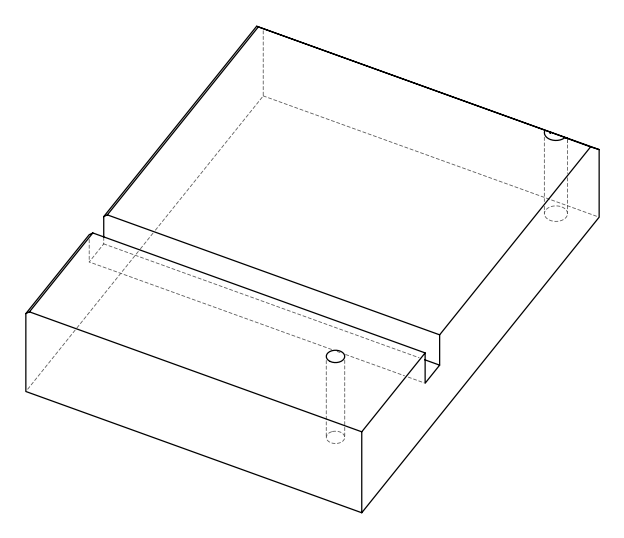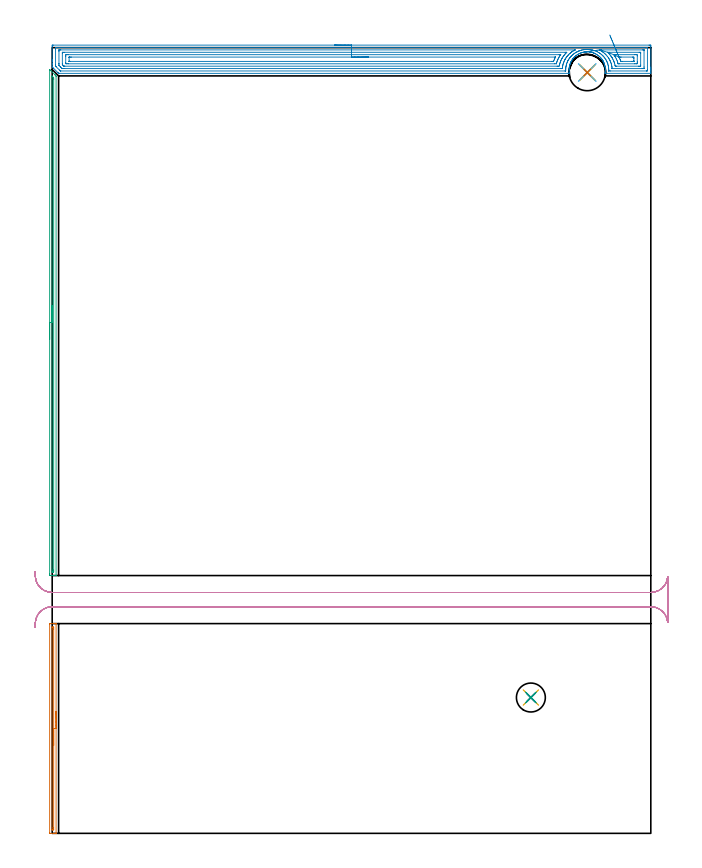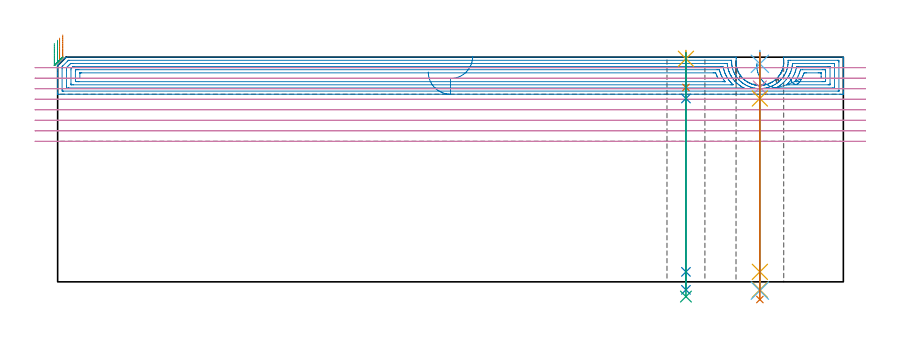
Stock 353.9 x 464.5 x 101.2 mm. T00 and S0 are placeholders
(PLAN: 13 operations, 9 tool changes, 39.6 min)
(1 AREA_MILL | FG_CHAMFER_SURFACE | UGT0205_001 | 2.14 min | 914 mm3)
(2 AREA_MILL_1 | FG_CHAMFER_SURFACE_1 | UGT0205_001 | 17.04 min | 49312 mm3)
(3 AREA_MILL_2 | FG_CHAMFER_SURFACE_2 | UGT0205_001 | 4.91 min | 2165 mm3)
(4 MILL_RECTANGULAR_SLOT | SLOT_RECTANGULAR | UGT0201_094 | Follow Part, ap 5, ae 75% | 12.93 min | 380880 mm3)
(5 SPOT_DRILL | STEP1HOLE | NXT0321_9005460120000 | 0.03 min | 9 mm3)
(6 SPOT_DRILL_1 | STEP1HOLE_1 | NXT0321_9005460120000 | 0.05 min | 95 mm3)
(7 DRILL_BLIND_HOLE_INTO_CENTER | STEP1HOLE | NXT0301_062 | 0.06 min | 812 mm3)
(8 GUN_DRILL_THROUGH_HOLE | STEP1HOLE | UGT0307_006 | 0.52 min | 5606 mm3)
(9 DRILL_TO_ENLARGE_THROUGH_HOLE | STEP1HOLE | UGT0301_242 | 0.44 min | 16768 mm3)
(10 DRILL_BLIND_HOLE_INTO_CENTER_1 | STEP1HOLE_1 | NXT0301_062 | 0.06 min | 636 mm3)
(11 GUN_DRILL_THROUGH_HOLE_1 | STEP1HOLE_1 | UGT0307_006 | 0.5 min | 5591 mm3)
(12 DRILL_TO_ENLARGE_THROUGH_HOLE_1 | STEP1HOLE_1 | NXT0301_102 | 0.43 min | 7773 mm3)
(13 DRILL_TO_ENLARGE_THROUGH_HOLE_2 | STEP1HOLE_1 | UGT0301_052 | 0.45 min | 21389 mm3)
(TOOL UGT0205_001 | Chamfer Mill 20 x 3 x 45 deg. | D20 FL50 Z2)
(TOOL UGT0201_094 | End mill 20 mm | D20 FL38 Z4)
(TOOL NXT0321_9005460120000 | NC Spot Drill, 142deg, 12mm, Carbide, Uncoated | D12 PA142 FL30 Z2)
(TOOL NXT0301_062 | Carbide Drill 9.1mm [860.1-0910-027A1-MM 2214] | D9.1 PA140 FL47 Z2)
(TOOL UGT0307_006 | Gun Drill 9 mm | D9 PA130 FL24 Z1)
(TOOL UGT0301_242 | Twist Drill 17.1 mm | D17.1 PA118 FL130 Z2)
(TOOL NXT0301_102 | Carbide Drill 13.5mm [860.1-1350-108A1-MM 2214] | D13.5 PA140 FL123 Z2)
(TOOL UGT0301_052 | Twist Drill 21.5 mm | D21.5 PA118 FL150 Z2)
(OP 1 AREA_MILL)
G17 G21 G94 G90
T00 M6
G54
G17 G0 G90 X2.3 Y72. S1061 M3
G43 Z111.2 H0
G94 G1 Y71.962 Z110.328 F250.
Y71.848 Z109.463
Y71.659 Z108.612
Y71.397 Z107.78
Y71.063 Z106.974
Y70.66 Z106.2
Y70.192 Z105.464
Y69.66 Z104.772
Y69.071 Z104.129
Y68.428 Z103.54
Y67.736 Z103.008
Y67. Z102.54
Y66.226 Z102.137
Y65.42 Z101.803
Y64.588 Z101.541
Y63.736 Z101.352
Y62.872 Z101.238
Y62. Z101.2
Y0.129
X2.297 Y0.01 Z101.188
X2.267 Y0.006 Z101.158
X1.972 Y0. Z100.87
X1.361 Z100.26
X0.845 Z99.74
X-1.19 Z97.708
X-1.491 Y0.002 Z97.405
X-1.5 Y0.412 Z97.4
Y123.426
X-1.499 Y123.589 Z97.401
X-1.491 Y123.998 Z97.405
X-1.192 Y124. Z97.705
X-0.934 Z97.963
X0.845 Z99.74
X1.361 Z100.26
X1.972 Z100.871
X2.267 Y123.994 Z101.158
X2.297 Y123.99 Z101.188
X2.3 Y123.871 Z101.2
Y62.
X0.886 Z99.786
Y3.204
X0.883 Y2.355 Z99.783
X0.881 Y2.319 Z99.781
X0.845 Y2.01 Z99.745
X0.305 Y2.005 Z99.205
X-0.045 Y2.01 Z98.855
X-0.08 Y2.355 Z98.82
X-0.083 Y2.393 Z98.817
X-0.086 Y3.245 Z98.814
Y120.796
X-0.083 Y121.645 Z98.817
X-0.081 Y121.681 Z98.819
X-0.045 Y121.99 Z98.855
X0.495 Y121.995 Z99.395
X0.845 Y121.99 Z99.745
X0.88 Y121.645 Z99.78
X0.883 Y121.607 Z99.783
X0.886 Y120.755 Z99.786
Y62.
Y61.128 Z99.824
Y60.264 Z99.938
Y59.412 Z100.126
Y58.58 Z100.389
Y57.774 Z100.723
Y57. Z101.125
Y56.264 Z101.594
Y55.572 Z102.125
Y54.929 Z102.715
Y54.34 Z103.358
Y53.808 Z104.05
Y53.34 Z104.786
Y52.937 Z105.56
Y52.603 Z106.366
Y52.341 Z107.198
Y52.152 Z108.049
Y52.038 Z108.914
Y52. Z109.786
G0 Z111.2
M5
M2
(OP 2 AREA_MILL_1)
G17 G21 G94 G90
T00 M6
G54
G17 G0 G90 X166.95 Y466. S1061 M3
G43 Z111.2 H0
Z94.5
G94 G1 X166.988 Z93.628 F250.
X167.102 Z92.764
X167.291 Z91.912
X167.553 Z91.08
X167.887 Z90.274
X168.29 Z89.5
X168.758 Z88.764
X169.29 Z88.072
X169.879 Z87.429
X170.522 Z86.84
X171.214 Z86.309
X171.95 Z85.84
X172.724 Z85.437
X173.53 Z85.103
X174.362 Z84.841
X175.214 Z84.652
X176.078 Z84.538
X176.95 Z84.5
X352.852
X353.289 Y465.999 Z84.501
X353.721 Y465.995 Z84.503
X353.89 Y465.992 Z84.506
X353.895 Y465.57 Z84.928
X353.9 Y464.967 Z85.53
Y452.973 Z97.523
Y452.37 Z98.124
Y451.815 Z98.682
Y451.49 Z99.006
Y450.935 Z99.561
Y450.61 Z99.884
X353.899 Y449.616 Z100.883
X353.89 Y449.306 Z101.193
X353.735 Y449.3 Z101.2
X326.95
X326.873 Y449.305 Z101.192
X326.881 Y449.433 Z101.066
X326.932 Y449.802 Z100.698
X326.962 Y450.021 Z100.479
X327.031 Y450.896 Z99.604
X327.029 Y451.772 Z98.728
X326.954 Y452.648 Z97.852
X326.852 Y453.25 Z97.247
X326.806 Y453.522 Z96.975
X326.711 Y453.894 Z96.6
X326.65 Y454.13 Z96.364
X326.582 Y454.398 Z96.1
X326.424 Y454.912 Z95.586
X326.283 Y455.273 Z95.223
X326.207 Y455.45 Z95.045
X326.129 Y455.635 Z94.864
X326.095 Y455.714 Z94.785
X325.884 Y456.147 Z94.347
X325.785 Y456.33 Z94.163
X325.728 Y456.438 Z94.059
X325.61 Y456.656 Z93.843
X325.548 Y456.77 Z93.726
X325.532 Y456.801 Z93.696
X325.502 Y456.851 Z93.648
X325.394 Y457.025 Z93.474
X325.313 Y457.145 Z93.354
X325.268 Y457.21 Z93.287
X325.225 Y457.275 Z93.224
X325.095 Y457.467 Z93.032
X325.015 Y457.577 Z92.922
X324.961 Y457.65 Z92.847
X324.9 Y457.735 Z92.764
X324.779 Y457.901 Z92.598
X324.63 Y458.09 Z92.406
X324.479 Y458.266 Z92.233
X324.335 Y458.433 Z92.067
X324.245 Y458.53 Z91.969
X324.018 Y458.777 Z91.723
X323.747 Y459.048 Z91.452
X323.409 Y459.355 Z91.144
X323.062 Y459.652 Z90.847
X322.932 Y459.755 Z90.744
X322.855 Y459.815 Z90.683
X322.412 Y460.131 Z90.366
X321.962 Y460.432 Z90.063
X321.812 Y460.526 Z89.97
X321.444 Y460.733 Z89.765
X321.17 Y460.876 Z89.623
X321.07 Y460.929 Z89.571
X320.7 Y461.098 Z89.398
X320.626 Y461.133 Z89.364
X320.54 Y461.17 Z89.329
X320.363 Y461.245 Z89.254
X320.253 Y461.289 Z89.207
X320.177 Y461.322 Z89.176
X319.963 Y461.403 Z89.096
X319.285 Y461.619 Z88.879
X318.84 Y461.739 Z88.758
X318.393 Y461.839 Z88.66
X318.164 Y461.88 Z88.62
X317.947 Y461.918 Z88.582
X317.879 Y461.926 Z88.574
X317.679 Y461.951 Z88.547
X317.575 Y461.962 Z88.532
X317.5 Y461.972 Z88.523
X317.381 Y461.981 Z88.513
X316.762 Y462.028 Z88.462
X316.608 Y462.042 Z88.453
X316.552 Y462.045 Z88.452
X316.106 Y462.047 Z88.451
X315.83 Y462.031 Z88.458
X315.789 Y462.029 Z88.461
X315.715 Y462.026 Z88.467
X315.595 Y462.018 Z88.478
X315.269 Y461.992 Z88.504
X314.896 Y461.947 Z88.545
X314.823 Y461.939 Z88.555
X314.613 Y461.907 Z88.591
X314.376 Y461.868 Z88.629
X314.003 Y461.792 Z88.704
X313.931 Y461.778 Z88.72
X313.921 Y461.776 Z88.723
X313.587 Y461.693 Z88.807
X313.483 Y461.667 Z88.833
X313.11 Y461.557 Z88.941
X313.038 Y461.536 Z88.962
X312.819 Y461.463 Z89.035
X312.664 Y461.409 Z89.084
X312.638 Y461.401 Z89.093
X312.146 Y461.206 Z89.29
X311.697 Y461.007 Z89.493
X311.253 Y460.785 Z89.712
X310.791 Y460.527 Z89.971
X310.462 Y460.32 Z90.18
X310.361 Y460.256 Z90.244
X309.945 Y459.961 Z90.538
X309.605 Y459.703 Z90.794
X309.537 Y459.652 Z90.847
X309.469 Y459.596 Z90.903
X309.017 Y459.194 Z91.306
X308.578 Y458.777 Z91.723
X308.192 Y458.343 Z92.156
X307.821 Y457.9 Z92.597
X307.753 Y457.813 Z92.684
X307.684 Y457.724 Z92.773
X307.456 Y457.386 Z93.112
X307.337 Y457.21 Z93.287
X307.212 Y457.025 Z93.473
X306.792 Y456.31 Z94.19
X306.71 Y456.15 Z94.35
X306.588 Y455.89 Z94.609
X306.505 Y455.714 Z94.785
X306.323 Y455.275 Z95.225
X306.202 Y454.927 Z95.57
X306.087 Y454.602 Z95.898
X306.016 Y454.399 Z96.101
X305.899 Y454.015 Z96.485
X305.794 Y453.522 Z96.976
X305.748 Y453.25 Z97.247
X305.645 Y452.647 Z97.852
X305.607 Y452.201 Z98.298
X305.571 Y451.771 Z98.727
X305.57 Y451.49 Z99.006
X305.569 Y450.896 Z99.603
X305.635 Y450.02 Z100.478
X305.676 Y449.663 Z100.833
X305.703 Y449.476 Z101.019
X305.724 Y449.303 Z101.189
X305.521 Y449.3 Z101.2
X4.182
X3.806 Y449.298 Z101.182
X3.669 Y449.427 Z101.065
X3.401 Y449.699 Z100.8
X3.369 Y449.73 Z100.769
X0.611 Y452.487 Z98.009
X0.222 Y452.878 Z97.622
X0.016 Y453.086 Z97.413
X0.001 Y453.107 Z97.391
X0. Y454.361 Z96.139
Y455.01 Z95.486
Y456.215 Z94.283
Y456.77 Z93.725
Y457.372 Z93.123
Y465.292 Z85.205
X0.004 Y465.57 Z84.928
X0.01 Y465.992 Z84.506
X0.179 Y465.995 Z84.503
X0.611 Y466. Z84.5
X176.95
Y464.586 Z85.914
X351.503 Y464.585 Z85.915
X351.609
X351.867 Y464.58 Z85.92
X351.89 Y464.579 Z85.921
X351.894 Y464.559 Z85.941
X351.898 Y464.528 Z85.972
X351.899 Y464.498 Z86.002
X351.9 Y464.299 Z86.201
X351.899 Y451.49 Z99.01
X351.896 Y451.103 Z99.397
X351.887 Y450.721 Z99.779
X351.503 Y450.716 Z99.784
X351.397 Y450.715 Z99.785
X329.969
X329.182 Y450.72 Z99.78
X329.069 Y450.721 Z99.779
X329.031 Y450.739 Z99.761
X329.027 Y450.763 Z99.737
X329.026 Y451.49 Z99.01
X329.024 Y451.646 Z98.854
X328.975 Y452.37 Z98.13
X328.956 Y452.593 Z97.907
X328.857 Y453.25 Z97.25
X328.793 Y453.633 Z96.867
X328.673 Y454.13 Z96.37
X328.502 Y454.801 Z95.699
X328.434 Y455.01 Z95.49
X328.289 Y455.444 Z95.056
X328.102 Y455.89 Z94.61
X327.967 Y456.208 Z94.292
X327.68 Y456.77 Z93.73
X327.396 Y457.302 Z93.198
X327.178 Y457.65 Z92.85
X326.743 Y458.294 Z92.206
X326.568 Y458.53 Z91.97
X326.503 Y458.615 Z91.885
X326.134 Y459.05 Z91.45
X325.811 Y459.41 Z91.09
X325.61 Y459.624 Z90.876
X325.271 Y459.955 Z90.545
X324.902 Y460.29 Z90.21
X324.718 Y460.451 Z90.049
X324.562 Y460.577 Z89.923
X323.958 Y461.039 Z89.461
X323.825 Y461.133 Z89.367
X323.77 Y461.17 Z89.33
X323.264 Y461.499 Z89.001
X322.932 Y461.696 Z88.804
X322.275 Y462.05 Z88.45
X322.039 Y462.166 Z88.334
X321.813 Y462.273 Z88.227
X321.146 Y462.552 Z87.948
X320.822 Y462.673 Z87.827
X320.355 Y462.829 Z87.671
X320.253 Y462.861 Z87.639
X320.029 Y462.93 Z87.57
X319.36 Y463.1 Z87.4
X319.137 Y463.15 Z87.35
X318.468 Y463.276 Z87.224
X318.058 Y463.334 Z87.166
X317.575 Y463.385 Z87.115
X317.072 Y463.425 Z87.075
X316.682 Y463.451 Z87.049
X316.149 Y463.455 Z87.045
X315.789 Y463.444 Z87.056
X315.299 Y463.413 Z87.087
X314.896 Y463.377 Z87.123
X314.49 Y463.33 Z87.17
X314.003 Y463.253 Z87.247
X313.727 Y463.202 Z87.298
X313.11 Y463.068 Z87.432
X312.997 Y463.041 Z87.459
X312.572 Y462.93 Z87.57
X312.298 Y462.85 Z87.65
X312.263 Y462.84 Z87.66
X312.218 Y462.825 Z87.675
X311.638 Y462.621 Z87.879
X311.506 Y462.572 Z87.928
X311.325 Y462.499 Z88.001
X311.006 Y462.363 Z88.137
X310.432 Y462.105 Z88.395
X310.394 Y462.087 Z88.413
X310.321 Y462.05 Z88.45
X309.816 Y461.777 Z88.723
X309.539 Y461.622 Z88.878
X309.258 Y461.446 Z89.054
X308.831 Y461.17 Z89.33
X308.721 Y461.096 Z89.404
X308.694 Y461.076 Z89.424
X308.646 Y461.041 Z89.459
X308.216 Y460.714 Z89.786
X307.753 Y460.341 Z90.159
X307.725 Y460.317 Z90.183
X307.695 Y460.29 Z90.21
X307.267 Y459.889 Z90.611
X306.86 Y459.499 Z91.001
X306.817 Y459.453 Z91.047
X306.779 Y459.41 Z91.09
X306.408 Y458.976 Z91.524
X306.03 Y458.53 Z91.97
X306.002 Y458.496 Z92.004
X305.968 Y458.451 Z92.049
X305.641 Y457.971 Z92.529
X305.428 Y457.65 Z92.85
X305.293 Y457.435 Z93.065
X305.075 Y457.073 Z93.427
X304.965 Y456.878 Z93.622
X304.91 Y456.77 Z93.73
X304.676 Y456.283 Z94.217
X304.504 Y455.89 Z94.61
X304.411 Y455.664 Z94.836
X304.17 Y455.01 Z95.49
X303.964 Y454.345 Z96.155
X303.911 Y454.13 Z96.37
X303.805 Y453.622 Z96.878
X303.74 Y453.25 Z97.25
X303.678 Y452.867 Z97.633
X303.625 Y452.37 Z98.13
X303.597 Y452.067 Z98.433
X303.581 Y451.791 Z98.709
X303.574 Y451.49 Z99.01
X303.57 Y451.213 Z99.287
X303.568 Y450.732 Z99.768
X303.554 Y450.721 Z99.779
X303.534 Y450.718 Z99.782
X303.486 Y450.716 Z99.784
X303.289 Y450.715 Z99.785
X303.184 Y450.714 Z99.786
X5.075 Y450.715 Z99.785
X4.969 Y450.716 Z99.784
X4.873 Y450.719 Z99.781
X4.852 Y450.721 Z99.779
X4.769 Y450.792 Z99.708
X4.579 Y450.976 Z99.524
X4.31 Y451.24 Z99.26
X2.301 Y453.25 Z97.25
X2.207 Y453.346 Z97.154
X2.033 Y453.529 Z96.971
X2.01 Y453.631 Z96.869
X2.004 Y454.13 Z96.37
X2. Y454.521 Z95.979
X2.001 Y463.81 Z86.69
X2.004 Y464.197 Z86.303
X2.013 Y464.579 Z85.921
X2.397 Y464.584 Z85.916
X2.503 Y464.585 Z85.915
X176.95 Y464.586 Z85.914
Y463.171 Z87.329
X308.967
X309.035 Y463.17 Z87.33
X309.075 Y463.168 Z87.332
X309.076 Y463.167 Z87.333
X309.07 Y463.162 Z87.338
X308.958 Y463.099 Z87.401
X308.641 Y462.93 Z87.57
X308.086 Y462.601 Z87.899
X307.753 Y462.391 Z88.109
X307.547 Y462.253 Z88.247
X307.25 Y462.05 Z88.45
X307.026 Y461.887 Z88.613
X306.86 Y461.762 Z88.738
X306.53 Y461.496 Z89.004
X306.135 Y461.17 Z89.33
X306.046 Y461.093 Z89.407
X305.968 Y461.022 Z89.478
X305.59 Y460.662 Z89.838
X305.206 Y460.29 Z90.21
X305.142 Y460.224 Z90.276
X305.075 Y460.15 Z90.35
X304.73 Y459.749 Z90.751
X304.443 Y459.41 Z91.09
X304.326 Y459.268 Z91.232
X304.182 Y459.083 Z91.417
X303.953 Y458.755 Z91.745
X303.801 Y458.53 Z91.97
X303.6 Y458.224 Z92.276
X303.289 Y457.72 Z92.78
X303.263 Y457.676 Z92.824
X303.249 Y457.65 Z92.85
X302.956 Y457.099 Z93.401
X302.797 Y456.77 Z93.73
X302.675 Y456.495 Z94.005
X302.421 Y455.89 Z94.61
X302.414 Y455.873 Z94.627
X302.396 Y455.824 Z94.676
X302.189 Y455.214 Z95.286
X302.124 Y455.01 Z95.49
X301.982 Y454.539 Z95.961
X301.889 Y454.13 Z96.37
X301.823 Y453.815 Z96.685
X301.724 Y453.25 Z97.25
X301.695 Y453.062 Z97.438
X301.605 Y452.27 Z98.23
X301.592 Y452.183 Z98.317
X301.585 Y452.138 Z98.362
X301.563 Y452.135 Z98.365
X301.503 Y452.133 Z98.367
X300.855 Y452.129 Z98.371
X300.61
X6.861
X6.212 Y452.13 Z98.37
X5.968 Y452.134 Z98.366
X5.891 Y452.135 Z98.365
X5.805 Y452.206 Z98.294
X5.636 Y452.37 Z98.13
X5.075 Y452.924 Z97.576
X4.75 Y453.25 Z97.25
X4.183 Y453.821 Z96.679
X4.034 Y453.977 Z96.523
X4.01 Y454.13 Z96.37
X4.004 Y454.306 Z96.194
X4. Y455.01 Z95.49
Y455.19 Z95.31
Y462.23 Z88.27
X4.002 Y462.93 Z87.57
X4.004 Y463.105 Z87.395
X4.01 Y463.163 Z87.337
X4.061 Y463.165 Z87.335
X4.183 Y463.168 Z87.332
X4.83 Y463.171 Z87.329
X5.075
X176.95
Y461.757 Z88.743
X303.289
X303.587 Y461.756 Z88.744
X304.102 Y461.752 Z88.748
X304.182 Y461.75 Z88.75
X304.189 Y461.718 Z88.782
X304.182 Y461.704 Z88.796
X303.91 Y461.438 Z89.062
X303.64 Y461.17 Z89.33
X303.47 Y460.992 Z89.508
X303.289 Y460.796 Z89.704
X303.053 Y460.523 Z89.977
X302.855 Y460.29 Z90.21
X302.65 Y460.039 Z90.461
X302.396 Y459.72 Z90.78
X302.267 Y459.537 Z90.963
X302.18 Y459.41 Z91.09
X301.912 Y459.007 Z91.493
X301.604 Y458.53 Z91.97
X301.566 Y458.469 Z92.031
X301.503 Y458.364 Z92.136
X301.247 Y457.902 Z92.598
X301.113 Y457.65 Z92.85
X300.948 Y457.317 Z93.183
X300.699 Y456.77 Z93.73
X300.672 Y456.709 Z93.791
X300.61 Y456.558 Z93.942
X300.427 Y456.071 Z94.429
X300.364 Y455.89 Z94.61
X300.204 Y455.411 Z95.089
X300.08 Y455.01 Z95.49
X300. Y454.732 Z95.768
X299.859 Y454.13 Z96.37
X299.833 Y454.017 Z96.483
X299.718 Y453.55 Z96.95
X299.417 Y453.546 Z96.954
X298.825 Y453.544 Z96.956
X298.528 Y453.543 Z96.957
X7.457
X7.159 Y453.544 Z96.956
X7.01 Y453.547 Z96.953
X6.938 Y453.55 Z96.95
X6.904 Y453.557 Z96.943
X6.861 Y453.593 Z96.907
X6.322 Y454.13 Z96.37
X6.146 Y454.31 Z96.19
X6.01 Y454.451 Z96.049
X6. Y455.01 Z95.49
Y461.17 Z89.33
X6.004 Y461.594 Z88.906
X6.007 Y461.7 Z88.8
X6.01 Y461.747 Z88.753
X6.067 Y461.75 Z88.75
X6.268 Y461.754 Z88.746
X6.861 Y461.757 Z88.743
X7.158
X176.95
Y460.343 Z90.157
X299.718
X300.559 Y460.34 Z90.16
X300.562 Y460.338 Z90.162
X300.573 Y460.326 Z90.174
X300.551 Y460.29 Z90.21
X300.223 Y459.792 Z90.708
X299.971 Y459.41 Z91.09
X299.873 Y459.257 Z91.243
X299.718 Y459.008 Z91.492
X299.542 Y458.703 Z91.797
X299.447 Y458.53 Z91.97
X299.231 Y458.129 Z92.371
X298.995 Y457.65 Z92.85
X298.941 Y457.535 Z92.965
X298.825 Y457.275 Z93.225
X298.678 Y456.915 Z93.585
X298.623 Y456.77 Z93.73
X298.439 Y456.27 Z94.23
X298.308 Y455.89 Z94.61
X298.215 Y455.611 Z94.889
X298.023 Y455.01 Z95.49
X298.01 Y454.973 Z95.527
X297.98 Y454.963 Z95.537
X297.039 Y454.957 Z95.543
X9.54
X8.698 Y454.96 Z95.54
X8.647 Y454.962 Z95.538
X8.01 Y455.01 Z95.49
X8.002 Y455.646 Z94.854
X8. Y459.167 Z91.333
X8.001 Y459.41 Z91.09
X8.004 Y460.044 Z90.456
X8.01 Y460.29 Z90.21
X8.598 Y460.338 Z90.162
X8.647 Y460.34 Z90.16
X9.486 Y460.343 Z90.157
X9.54
X176.95
Y458.929 Z91.571
X297.039 Y458.928 Z91.572
X297.444 Y458.927 Z91.573
X297.496 Y458.925 Z91.575
X297.5 Y458.924 Z91.576
X297.497 Y458.911 Z91.589
X297.479 Y458.87 Z91.63
X297.304 Y458.53 Z91.97
X297.218 Y458.354 Z92.146
X297.039 Y457.976 Z92.524
X296.939 Y457.748 Z92.752
X296.899 Y457.65 Z92.85
X296.687 Y457.117 Z93.383
X296.442 Y456.479 Z94.021
X296.412 Y456.411 Z94.089
X296.392 Y456.378 Z94.122
X296.348 Y456.377 Z94.123
X296.146 Y456.374 Z94.126
X295.658 Y456.372 Z94.128
X295.253 Y456.371 Z94.129
X10.837
X10.433 Y456.373 Z94.127
X10.033 Y456.376 Z94.124
X10.011 Y456.378 Z94.122
X10.007 Y456.398 Z94.102
X10.003 Y456.45 Z94.05
X10.001 Y456.557 Z93.943
Y458.743 Z91.757
X10.003 Y458.85 Z91.65
X10.007 Y458.902 Z91.598
X10.011 Y458.922 Z91.578
X10.033 Y458.924 Z91.576
X10.433 Y458.927 Z91.573
X10.921 Y458.929 Z91.571
X11.325
X176.95
X177.822 Z91.609
X178.686 Z91.723
X179.538 Z91.912
X180.37 Z92.174
X181.176 Z92.508
X181.95 Z92.911
X182.686 Z93.38
X183.378 Z93.911
X184.021 Z94.5
X184.61 Z95.143
X185.142 Z95.835
X185.61 Z96.571
X186.013 Z97.345
X186.347 Z98.151
X186.609 Z98.983
X186.798 Z99.835
X186.912 Z100.7
X186.95 Z101.571
G0 Z111.2
X315.015 Y462.025
Z98.562
G1 X314.939 Y462.014 Z97.693
Z96.821
X315.014 Y462.024 Z95.952
X315.164 Y462.044 Z95.092
X315.387 Y462.074 Z94.25
X315.683 Y462.113 Z93.43
X316.048 Y462.162 Z92.639
X316.48 Y462.22 Z91.883
X316.976 Y462.286 Z91.169
X317.531 Y462.36 Z90.5
X318.143 Y462.441 Z89.883
X318.805 Y462.529 Z89.322
X319.513 Y462.624 Z88.822
X320.262 Y462.723 Z88.385
X321.046 Y462.828 Z88.016
X321.858 Y462.936 Z87.718
X322.693 Y463.047 Z87.491
X323.545 Y463.16 Z87.34
X323.585 Y463.166 Z87.334
X323.635 Y463.168 Z87.332
X323.825 Y463.17 Z87.33
X324.472 Y463.171 Z87.329
X324.718
X349.07
X349.718 Y463.17 Z87.33
X349.799 Y463.168 Z87.332
X349.862 Y463.165 Z87.335
X349.89 Y463.156 Z87.344
X349.893 Y463.109 Z87.391
X349.897 Y462.93 Z87.57
X349.9 Y462.75 Z87.75
Y453.07 Z97.43
X349.898 Y452.37 Z98.13
X349.896 Y452.195 Z98.305
X349.89 Y452.137 Z98.363
X349.839 Y452.135 Z98.365
X349.718 Y452.132 Z98.368
X349.07 Y452.129 Z98.371
X348.825
X331.079
X331.052 Y452.13 Z98.37
X331.027 Y452.133 Z98.367
X331.009 Y452.136 Z98.364
X331.005 Y452.171 Z98.329
X330.985 Y452.353 Z98.147
X330.968 Y452.579 Z97.921
X330.875 Y453.25 Z97.25
X330.86 Y453.356 Z97.144
X330.782 Y453.776 Z96.724
X330.703 Y454.13 Z96.37
X330.625 Y454.468 Z96.032
X330.475 Y455.01 Z95.49
X330.254 Y455.714 Z94.786
X330.186 Y455.89 Z94.61
X330.075 Y456.172 Z94.328
X329.89 Y456.588 Z93.912
X329.804 Y456.77 Z93.73
X329.55 Y457.287 Z93.213
X329.349 Y457.65 Z92.85
X329.182 Y457.945 Z92.555
X328.795 Y458.53 Z91.97
X328.289 Y459.247 Z91.253
X328.155 Y459.41 Z91.09
X327.397 Y460.289 Z90.211
X326.781 Y460.896 Z89.604
X326.503 Y461.146 Z89.354
X326.475 Y461.17 Z89.33
X326.002 Y461.558 Z88.942
X325.61 Y461.855 Z88.645
X325.343 Y462.05 Z88.45
X324.718 Y462.474 Z88.026
X324.434 Y462.651 Z87.849
X323.953 Y462.93 Z87.57
X323.825 Y463.001 Z87.499
X323.664 Y463.088 Z87.412
X323.545 Y463.16 Z87.34
X328.406 Y461.75 Z88.75
X328.59 Y461.753 Z88.747
X329.182 Y461.756 Z88.744
X329.479 Y461.757 Z88.743
X347.039
X347.337 Y461.756 Z88.744
X347.771 Y461.752 Z88.748
X347.864 Y461.75 Z88.75
X347.89 Y461.74 Z88.76
X347.893 Y461.695 Z88.805
X347.896 Y461.596 Z88.904
X347.9 Y461.201 Z89.299
Y454.13 Z96.37
X347.896 Y453.706 Z96.794
X347.893 Y453.6 Z96.9
X347.89 Y453.553 Z96.947
X347.833 Y453.55 Z96.95
X347.632 Y453.546 Z96.954
X347.039 Y453.543 Z96.957
X346.742
X333.646
X333.348 Y453.544 Z96.956
X333.052 Y453.547 Z96.953
X332.91 Y453.55 Z96.95
X332.753 Y454.061 Z96.439
X332.732 Y454.151 Z96.349
X332.513 Y455.01 Z95.49
X332.428 Y455.331 Z95.169
X332.241 Y455.89 Z94.61
X332.139 Y456.186 Z94.314
X331.944 Y456.688 Z93.812
X331.86 Y456.882 Z93.618
X331.481 Y457.65 Z92.85
X331.065 Y458.434 Z92.066
X331.007 Y458.53 Z91.97
X330.968 Y458.593 Z91.907
X330.412 Y459.41 Z91.09
X330.275 Y459.607 Z90.893
X330.075 Y459.881 Z90.619
X329.736 Y460.29 Z90.21
X329.182 Y460.928 Z89.572
X328.958 Y461.17 Z89.33
X328.406 Y461.75 Z88.75
X332.043 Y460.29 Z90.21
X332.704 Y460.339 Z90.161
X332.753 Y460.34 Z90.16
X333.592 Y460.343 Z90.157
X344.36
X345.202 Y460.34 Z90.16
X345.253 Y460.338 Z90.162
X345.89 Y460.29 Z90.21
X345.899 Y459.654 Z90.846
X345.9 Y456.133 Z94.367
X345.899 Y455.89 Z94.61
X345.896 Y455.256 Z95.244
X345.89 Y455.01 Z95.49
X345.302 Y454.962 Z95.538
X345.253 Y454.96 Z95.54
X344.414 Y454.957 Z95.543
X335.432
X334.589 Y454.961 Z95.539
X334.58 Y454.963 Z95.537
X334.555 Y454.994 Z95.506
X334.551 Y455.01 Z95.49
X334.539 Y455.055 Z95.445
X334.293 Y455.89 Z94.61
X334.185 Y456.239 Z94.261
X333.982 Y456.77 Z93.73
X333.646 Y457.561 Z92.939
X333.604 Y457.65 Z92.85
X333.566 Y457.729 Z92.771
X333.146 Y458.53 Z91.97
X332.753 Y459.224 Z91.276
X332.632 Y459.41 Z91.09
X332.043 Y460.29 Z90.21
X335.094 Y458.919 Z91.581
X335.13 Y458.922 Z91.578
X335.23 Y458.925 Z91.575
X335.432 Y458.928 Z91.572
X335.92 Y458.929 Z91.571
X336.325
X343.064 Y458.928 Z91.572
X343.468 Y458.925 Z91.575
X343.863 Y458.922 Z91.578
X343.89 Y458.53 Z91.97
X343.897 Y458.106 Z92.394
X343.9 Y456.77 Z93.73
X343.899 Y456.557 Z93.943
X343.897 Y456.45 Z94.05
X343.893 Y456.398 Z94.102
X343.889 Y456.378 Z94.122
X343.867 Y456.376 Z94.124
X343.468 Y456.373 Z94.127
X342.979 Y456.371 Z94.129
X342.575
X337.218 Y456.372 Z94.128
X336.726 Y456.374 Z94.126
X336.325 Y456.378 Z94.122
X336.203 Y456.392 Z94.108
X336.059 Y456.77 Z93.73
X335.899 Y457.19 Z93.31
X335.695 Y457.65 Z92.85
X335.432 Y458.234 Z92.266
X335.283 Y458.53 Z91.97
X335.135 Y458.823 Z91.677
X335.094 Y458.919 Z91.581
X334.838 Y459.534 Z91.018
X334.563 Y460.192 Z90.515
X334.273 Y460.888 Z90.076
X333.969 Y461.616 Z89.705
X333.654 Y462.372 Z89.403
X333.329 Y463.149 Z89.174
X332.999 Y463.941 Z89.02
X332.664 Y464.743 Z88.941
X332.328 Y465.548 Z88.938
X331.994 Y466.35 Z89.011
X331.662 Y467.144 Z89.159
X331.338 Y467.922 Z89.382
X331.022 Y468.679 Z89.677
X330.717 Y469.41 Z90.043
X330.425 Y470.109 Z90.477
X330.149 Y470.77 Z90.975
X329.891 Y471.389 Z91.533
X329.653 Y471.96 Z92.148
G0 Z111.2
M5
M2
(OP 3 AREA_MILL_2)
G17 G21 G94 G90
T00 M6
G54
G17 G0 G90 X-1.5 Y292. S1061 M3
G43 Z111.2 H0
Z107.4
G94 G1 Y292.038 Z106.529 F250.
Y292.152 Z105.664
Y292.341 Z104.812
Y292.603 Z103.98
Y292.937 Z103.174
Y293.34 Z102.4
Y293.808 Z101.664
Y294.34 Z100.972
Y294.929 Z100.329
Y295.572 Z99.74
Y296.264 Z99.209
Y297. Z98.74
Y297.774 Z98.337
Y298.58 Z98.003
Y299.412 Z97.741
Y300.264 Z97.552
Y301.128 Z97.438
Y302. Z97.4
Y451.376
X-1.497 Y451.593
X-1.491 Z97.406
X-1.043 Y451.143 Z97.857
X-0.934 Y451.036 Z97.963
X-0.897 Y450.998 Z98.002
X1.438 Y448.663 Z100.335
X1.482 Y448.619 Z100.381
X1.69 Y448.41 Z100.589
X1.734 Y448.367 Z100.632
X2.051 Y448.049 Z100.95
X2.307 Y447.787 Z101.193
X2.3 Y447.437 Z101.2
Y152.556
X2.297 Y152.41 Z101.188
X2.26 Y152.407 Z101.151
X1.905 Y152.4 Z100.804
X1.467 Z100.366
X0.845 Z99.74
X-0.355 Z98.541
X-0.934 Y152.401 Z97.96
X-1.187 Y152.403 Z97.707
X-1.49 Y152.408 Z97.405
X-1.493 Y152.442 Z97.403
X-1.499 Y153.002 Z97.401
X-1.5 Y153.569 Z97.4
Y302.
X-0.086 Z98.814
Y447.47
X-0.085 Y447.511 Z98.815
X-0.082 Y447.593 Z98.818
X-0.076 Y447.715 Z98.824
X-0.045 Y447.687 Z98.855
X0.218 Y447.429 Z99.118
X0.845 Y446.793 Z99.745
X0.879 Y446.537 Z99.779
X0.882 Y446.5 Z99.782
X0.886 Y445.645 Z99.786
Y445.604
Y155.638
X0.883 Y154.786 Z99.783
X0.881 Y154.75 Z99.781
X0.845 Y154.41 Z99.745
X0.335 Y154.405 Z99.235
X-0.045 Y154.41 Z98.855
X-0.081 Y154.786 Z98.819
X-0.083 Y154.825 Z98.817
X-0.086 Y155.679 Z98.814
Y302.
Y302.872 Z98.852
Y303.736 Z98.966
Y304.588 Z99.155
Y305.42 Z99.417
Y306.226 Z99.751
Y307. Z100.154
Y307.736 Z100.623
Y308.428 Z101.154
Y309.071 Z101.743
Y309.66 Z102.386
Y310.192 Z103.079
Y310.66 Z103.814
Y311.063 Z104.588
Y311.397 Z105.394
Y311.659 Z106.226
Y311.848 Z107.078
Y311.962 Z107.943
Y312. Z108.814
G0 Z111.2
M5
M2
(OP 4 MILL_RECTANGULAR_SLOT)
G17 G21 G94 G90
T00 M6
G54
G17 G0 G90 X-10.202 Y121.783 S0 M3
G43 Z111.2 H0
Z96.462
G94 G1 X-9.97 Y124.774 F250.
G2 X0. Y134. R10. F500.
G1 X353.9
G2 X363.87 Y124.774 R10.
G1 X363.9
Y151.626
X363.87
G2 X353.9 Y142.4 R10.
G1 X0.
G2 X-9.97 Y151.626 R10.
G1 X-10.202 Y154.617 F250.
G0 Y121.783 Z91.725
G1 X-9.97 Y124.774
G2 X0. Y134. R10. F500.
G1 X353.9
G2 X363.87 Y124.774 R10.
G1 X363.9
Y151.626
X363.87
G2 X353.9 Y142.4 R10.
G1 X0.
G2 X-9.97 Y151.626 R10.
G1 X-10.202 Y154.617 F250.
G0 Y121.783 Z86.987
G1 X-9.97 Y124.774
G2 X0. Y134. R10. F500.
G1 X353.9
G2 X363.87 Y124.774 R10.
G1 X363.9
Y151.626
X363.87
G2 X353.9 Y142.4 R10.
G1 X0.
G2 X-9.97 Y151.626 R10.
G1 X-10.202 Y154.617 F250.
G0 Y121.783 Z82.25
G1 X-9.97 Y124.774
G2 X0. Y134. R10. F500.
G1 X353.9
G2 X363.87 Y124.774 R10.
G1 X363.9
Y151.626
X363.87
G2 X353.9 Y142.4 R10.
G1 X0.
G2 X-9.97 Y151.626 R10.
G1 X-10.202 Y154.617 F250.
G0 Y121.783 Z77.512
G1 X-9.97 Y124.774
G2 X0. Y134. R10. F500.
G1 X353.9
G2 X363.87 Y124.774 R10.
G1 X363.9
Y151.626
X363.87
G2 X353.9 Y142.4 R10.
G1 X0.
G2 X-9.97 Y151.626 R10.
G1 X-10.202 Y154.617 F250.
G0 Y121.783 Z72.775
G1 X-9.97 Y124.774
G2 X0. Y134. R10. F500.
G1 X353.9
G2 X363.87 Y124.774 R10.
G1 X363.9
Y151.626
X363.87
G2 X353.9 Y142.4 R10.
G1 X0.
G2 X-9.97 Y151.626 R10.
G1 X-10.202 Y154.617 F250.
G0 Y121.783 Z68.037
G1 X-9.97 Y124.774
G2 X0. Y134. R10. F500.
G1 X353.9
G2 X363.87 Y124.774 R10.
G1 X363.9
Y151.626
X363.87
G2 X353.9 Y142.4 R10.
G1 X0.
G2 X-9.97 Y151.626 R10.
G1 X-10.202 Y154.617 F250.
G0 Y121.783 Z63.3
G1 X-9.97 Y124.774
G2 X0. Y134. R10. F500.
G1 X353.9
G2 X363.87 Y124.774 R10.
G1 X363.9
Y151.626
X363.87
G2 X353.9 Y142.4 R10.
G1 X0.
G2 X-9.97 Y151.626 R10.
G1 X-10.202 Y154.617 F250.
G0 Z111.2
M5
M2
(OP 5 SPOT_DRILL)
G17 G21 G94 G90
T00 M6
G54
G17 G0 G90 X283. Y80.3 S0 M3
G43 Z111.2 H0
G94 G81 G98 Z100.464 F250. R104.2
G80
M5
M2
(OP 6 SPOT_DRILL_1)
G17 G21 G94 G90
T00 M6
G54
G17 G0 G90 X316.3 Y449.8 S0 M3
G43 Z111.2 H0
G94 G81 G98 Z98.2 F250. R104.2
G80
M5
M2
(OP 7 DRILL_BLIND_HOLE_INTO_CENTER)
G17 G21 G94 G90
T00 M6
G54
G17 G0 G90 X283. Y80.3 S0 M3
G43 Z111.2 H1
G94 G81 G98 Z87.55 F250. R103.2
G80
M5
M2
(OP 8 GUN_DRILL_THROUGH_HOLE)
G17 G21 G94 G90
T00 M6
G54
G17 G0 G90 X283. Y80.3 M8
G43 Z111.2 H0
Z100.089
S716 M3
G94 G1 Z82.589 F125. M26
G4 X.084
Z4.5 F250.
G4 X.084
Z-3.598 F125.
G4 X.084
M5
M9
G0 Z100.089
Z111.2
M2
(OP 9 DRILL_TO_ENLARGE_THROUGH_HOLE)
G17 G21 G94 G90
T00 M6
G54
G17 G0 G90 X283. Y80.3 S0 M3
G43 Z111.2 H0
G94 G73 G98 Z-6.637 F250. Q15.405 R103.2
G80
M5
M2
(OP 10 DRILL_BLIND_HOLE_INTO_CENTER_1)
G17 G21 G94 G90
T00 M6
G54
G17 G0 G90 X316.3 Y449.8 S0 M3
G43 Z111.2 H1
G94 G81 G98 Z87.55 F250. R103.2
G80
M5
M2
(OP 11 GUN_DRILL_THROUGH_HOLE_1)
G17 G21 G94 G90
T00 M6
G54
G17 G0 G90 X316.3 Y449.8 M8
G43 Z111.2 H0
Z97.801
S716 M3
G94 G1 Z82.589 F125. M26
G4 X.084
Z4.5 F250.
G4 X.084
Z-3.598 F125.
G4 X.084
M5
M9
G0 Z97.801
Z111.2
M2
(OP 12 DRILL_TO_ENLARGE_THROUGH_HOLE_1)
G17 G21 G94 G90
T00 M6
G54
G17 G0 G90 X316.3 Y449.8 S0 M3
G43 Z111.2 H1
G94 G73 G98 Z-3.957 F250. Q13.145 R103.2
G80
M5
M2
(OP 13 DRILL_TO_ENLARGE_THROUGH_HOLE_2)
G17 G21 G94 G90
T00 M6
G54
G17 G0 G90 X316.3 Y449.8 S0 M3
G43 Z111.2 H0
G94 G73 G98 Z-7.959 F250. Q18.193 R103.2
G80
M5
M2
